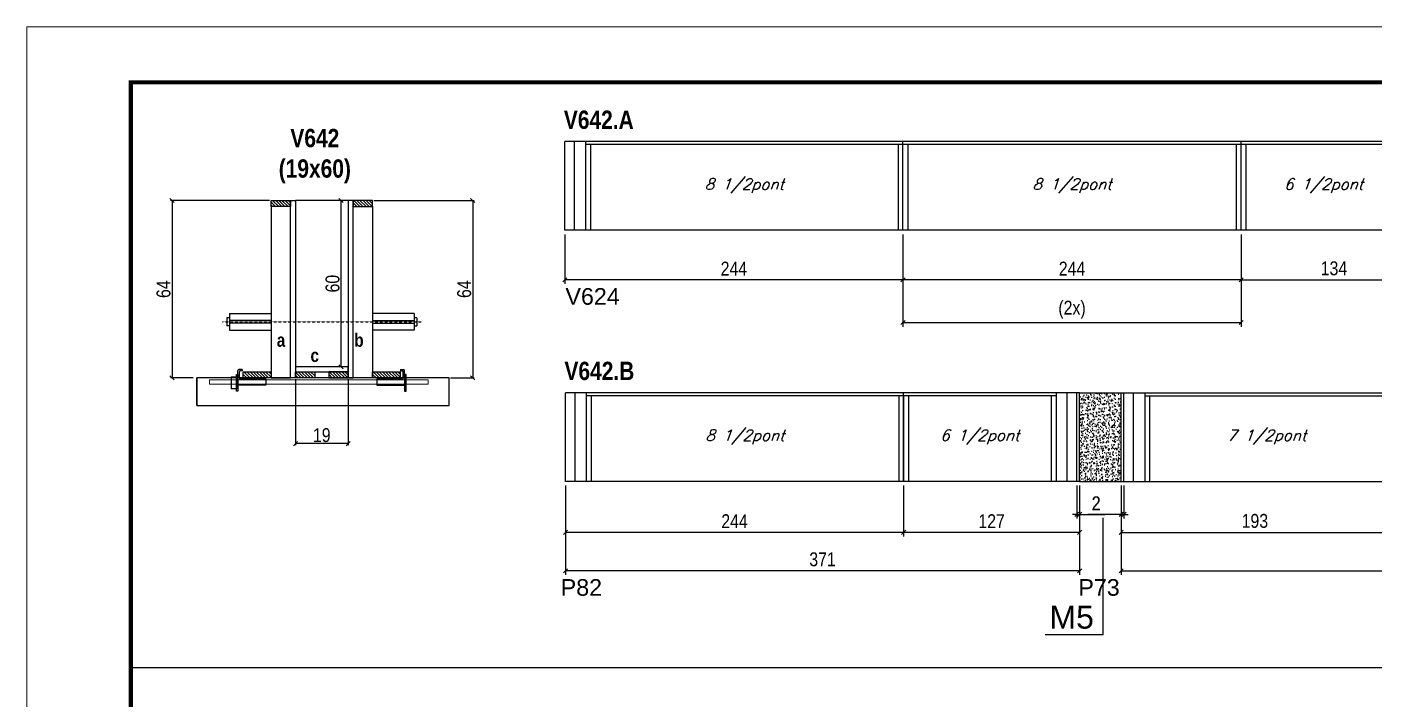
# Model space of a CAD drawing. Extents: x 3309 to 9590, y -2522 to 14608.
# Drawn here: x 3309 to 4281, y 7231 to 7716 of the extents above; entities that cross this region are included whole.
import ezdxf

# ---------------------------------------------------------------- set-up
doc = ezdxf.new("R2010")
doc.units = 0
doc.linetypes.add('DASHED', pattern=[0.75, 0.5, -0.25])
doc.linetypes.add('HIDDEN', pattern=[0.375, 0.25, -0.125])
for name, color, linetype in [('5', 5, 'Continuous'), ('barrote', 251, 'Continuous'), ('COTA', 241, 'Continuous'), ('detalhes', 4, 'Continuous'), ('NOMENCLATURA', 7, 'Continuous'), ('Painéis', 200, 'Continuous'), ('presilha', 1, 'Continuous'), ('SARR_2.2x10', 60, 'Continuous'), ('SARR_2.2x7', 40, 'Continuous'), ('SARR_3.5x7', 81, 'Continuous'), ('TENSOR', 3, 'Continuous'), ('texto', 7, 'Continuous')]:
    doc.layers.add(name, color=color, linetype=linetype)
for name, color, linetype, lineweight in [('CONCRETO', 251, 'Continuous', 25), ('Folhas', 255, 'Continuous', 9), ('SARRAFO DE PRESSAO', 251, 'DASHED', 9), ('SCO-___-LAJ', 2, 'Continuous', 0)]:
    doc.layers.add(name, color=color, linetype=linetype, lineweight=lineweight)
doc.styles.add('COTA TECNICA', font='techl___.ttf', dxfattribs={"height": 10})
doc.styles.add('COTA TECNICA 2X', font='techl___.ttf', dxfattribs={"height": 10})
doc.styles.add('Romans', font='romans.shx')
doc.styles.get("Standard").update_dxf_attribs({"font": 'arial.ttf'})
doc.styles.add('TECNICA', font='techb___.ttf', dxfattribs={"height": 10})
doc.dimstyles.new('PAINEL', dxfattribs={"dimtxt": 10, "dimasz": 3, "dimexe": 3, "dimexo": 3, "dimgap": 3, "dimtad": 1, "dimdec": 1, "dimzin": 12, "dimdsep": 46, "dimtxsty": 'COTA TECNICA', "dimblk1": 'OBLIQUE', "dimblk2": 'OBLIQUE', "dimsah": 1, "dimcen": 0.9, "dimclrd": 4, "dimclre": 4, "dimclrt": 240, "dimadec": 1, "dimazin": 3, "dimtfac": 1, "dimtdec": 1, "dimtmove": 0, "dimatfit": 3, "dimfxl": 1, "dimtolj": 1, "dimtzin": 12, "dimarcsym": 0})
doc.dimstyles.new('SECAO', dxfattribs={"dimscale": 0.333333, "dimtxt": 5, "dimasz": 9, "dimexe": 3, "dimexo": 3, "dimgap": 3, "dimtad": 1, "dimdec": 1, "dimlfac": 0.5, "dimzin": 12, "dimdsep": 46, "dimtxsty": 'COTA TECNICA 2X', "dimblk1": 'OBLIQUE', "dimblk2": 'OBLIQUE', "dimsah": 1, "dimcen": 0.9, "dimclrd": 4, "dimclre": 4, "dimclrt": 240, "dimadec": 1, "dimazin": 3, "dimtfac": 1, "dimtdec": 1, "dimtmove": 0, "dimatfit": 3, "dimfxl": 1, "dimtolj": 1, "dimtzin": 12, "dimarcsym": 0})
pattern_1 = [(135, (36738.6493, -116049.0389), (-1.122532015, -1.122532015), [])]

# ---------------------------------------------------------------- blocks, each defined once
blk = doc.blocks.new('9999999999')
at = {"layer": 'Folhas'}
blk.add_lwpolyline([(98138.98, 34190.21), (99623.98, 34190.21), (99623.98, 35240.21), (98138.98, 35240.21)], close=True, dxfattribs=at)
at = {"layer": 'Folhas', "color": 30, "const_width": 3}
blk.add_lwpolyline([(98213.98, 34230.21), (99583.98, 34230.21), (99583.98, 35200.21), (98213.98, 35200.21)], close=True, dxfattribs=at)
blk = doc.blocks.new('_Oblique')
at = {"color": 0, "linetype": 'ByBlock', "lineweight": -2}
blk.add_line((-0.5, -0.5), (0.5, 0.5), dxfattribs=at)
blk = doc.blocks.new('*D734')
at = {"layer": 'COTA', "color": 4, "lineweight": -2, "transparency": 16777216}
for p, q in [((3503.11, 7462.13), (3503.11, 7414.66)), ((3541.11, 7462.13), (3541.11, 7414.66)), ((3541.11, 7415.66), (3503.11, 7415.66))]:
    blk.add_line(p, q, dxfattribs=at)
at = {"layer": 'Defpoints', "color": 0, "transparency": 16777216}
for p in [(3503.11, 7463.13), (3541.11, 7463.13), (3503.11, 7415.66)]:
    blk.add_point(p, dxfattribs=at)
at = {"layer": 'COTA', "color": 4, "lineweight": -2, "transparency": 16777216, "xscale": 3, "yscale": 3, "zscale": 3, "rotation": 180}
blk.add_blockref('_Oblique', (3503.11, 7415.66), dxfattribs=at)
at = {"layer": 'COTA', "color": 4, "lineweight": -2, "transparency": 16777216, "xscale": 3, "yscale": 3, "zscale": 3}
blk.add_blockref('_Oblique', (3541.11, 7415.66), dxfattribs=at)
at = {"layer": 'COTA', "color": 240, "transparency": 16777216, "insert": (3522.11, 7421.75), "char_height": 10, "attachment_point": 5, "style": 'COTA TECNICA 2X'}
blk.add_mtext('\\A1;19', dxfattribs=at)
blk = doc.blocks.new('PRESILHA METÁLICA 1')
at = {"layer": 'presilha'}
for p, q in [((6, 15.5), (7.5, 15.5)), ((6, -2.5), (6, 15.5)), ((7.5, 10.6), (7.5, 19.9)), ((7.5, 15.5), (7.5, -2.5)), ((12, 21), (8.6, 21)), ((9, 11.6), (9, 18.9)), ((12, 19.5), (9.6, 19.5)), ((12, 21), (12, 19.5)), ((0, 13), (6, 13)), ((0, 13), (0, 0)), ((6, 0), (0, 0)), ((6, 13), (6, 0)), ((37.5, 4.1), (7.5, 4.1)), ((37.5, 11), (9.6, 11)), ((37.5, 11), (37.5, 4.1)), ((7.5, -2.5), (6, -2.5))]:
    blk.add_line(p, q, dxfattribs=at)
for centre, radius, start, end in [((8.6, 19.9), 1.14, 90, 180), ((9.6, 18.9), 0.57, 90, 180), ((9.6, 11.6), 0.57, 180, 270)]:
    blk.add_arc(centre, radius, start, end, dxfattribs=at)
blk = doc.blocks.new('PRESILHA METÁLICA 2')
at = {"layer": 'presilha'}
for p, q in [((-5.2, 23.5), (-5.2, 22)), ((-5.2, 23.5), (-1.9, 23.5)), ((-5.2, 22), (-2.8, 22)), ((-2.2, 14.1), (-2.2, 21.4)), ((0.8, 18), (-0.8, 18)), ((-0.8, 18), (-0.8, 0)), ((-0.8, 14.6), (-0.8, 22.4)), ((0.8, 0), (0.8, 18)), ((-30.8, 13.5), (-30.8, 6.6)), ((-30.8, 13.5), (-2.8, 13.5)), ((-30.8, 6.6), (-0.8, 6.6)), ((-0.8, 0), (0.8, 0))]:
    blk.add_line(p, q, dxfattribs=at)
for centre, radius, start, end in [((-2.8, 21.4), 0.57, 0, 90), ((-1.9, 22.4), 1.14, 0, 90), ((-2.8, 14.1), 0.57, 270, 0)]:
    blk.add_arc(centre, radius, start, end, dxfattribs=at)
blk = doc.blocks.new('*D735')
at = {"layer": 'COTA', "color": 4, "lineweight": -2, "transparency": 16777216}
for p, q in [((3484.51, 7591.13), (3413.06, 7591.13)), ((3414.06, 7591.13), (3414.06, 7463.13)), ((3429.3, 7463.13), (3413.06, 7463.13))]:
    blk.add_line(p, q, dxfattribs=at)
at = {"layer": 'Defpoints', "color": 0, "transparency": 16777216}
for p in [(3485.51, 7591.13), (3414.06, 7463.13), (3430.3, 7463.13)]:
    blk.add_point(p, dxfattribs=at)
at = {"layer": 'COTA', "color": 4, "lineweight": -2, "transparency": 16777216, "xscale": 3, "yscale": 3, "zscale": 3}
for p, rotation in [((3414.06, 7591.13), 90), ((3414.06, 7463.13), 270)]:
    blk.add_blockref('_Oblique', p, dxfattribs=dict(at, rotation=rotation))
at = {"layer": 'COTA', "color": 240, "transparency": 16777216, "insert": (3407.96, 7527.13), "char_height": 10, "attachment_point": 5, "rotation": 90, "style": 'COTA TECNICA 2X'}
blk.add_mtext('\\A1;64', dxfattribs=at)
blk = doc.blocks.new('*D736')
at = {"layer": 'COTA', "color": 4, "lineweight": -2, "transparency": 16777216}
for p, q in [((3559.71, 7591.13), (3632.03, 7591.13)), ((3631.03, 7591.13), (3631.03, 7463.13)), ((3614.92, 7463.13), (3632.03, 7463.13))]:
    blk.add_line(p, q, dxfattribs=at)
at = {"layer": 'Defpoints', "color": 0, "transparency": 16777216}
for p in [(3558.71, 7591.13), (3613.92, 7463.13), (3631.03, 7463.13)]:
    blk.add_point(p, dxfattribs=at)
at = {"layer": 'COTA', "color": 4, "lineweight": -2, "transparency": 16777216, "xscale": 3, "yscale": 3, "zscale": 3}
for p, rotation in [((3631.03, 7591.13), 90), ((3631.03, 7463.13), 270)]:
    blk.add_blockref('_Oblique', p, dxfattribs=dict(at, rotation=rotation))
at = {"layer": 'COTA', "color": 240, "transparency": 16777216, "insert": (3624.93, 7527.13), "char_height": 10, "attachment_point": 5, "rotation": 90, "style": 'COTA TECNICA 2X'}
blk.add_mtext('\\A1;64', dxfattribs=at)
blk = doc.blocks.new('*D737')
at = {"layer": 'COTA', "color": 4, "lineweight": -2, "transparency": 16777216}
for p, q in [((3540.11, 7591.13), (3535.04, 7591.13)), ((3536.04, 7471.13), (3536.04, 7591.13)), ((3540.11, 7471.13), (3535.04, 7471.13))]:
    blk.add_line(p, q, dxfattribs=at)
at = {"layer": 'Defpoints', "color": 0, "transparency": 16777216}
for p in [(3536.04, 7591.13), (3541.11, 7591.13), (3541.11, 7471.13)]:
    blk.add_point(p, dxfattribs=at)
at = {"layer": 'COTA', "color": 4, "lineweight": -2, "transparency": 16777216, "xscale": 3, "yscale": 3, "zscale": 3}
for p, rotation in [((3536.04, 7591.13), 90), ((3536.04, 7471.13), 270)]:
    blk.add_blockref('_Oblique', p, dxfattribs=dict(at, rotation=rotation))
at = {"layer": 'COTA', "color": 240, "transparency": 16777216, "insert": (3529.93, 7531.13), "char_height": 10, "attachment_point": 5, "rotation": 90, "style": 'COTA TECNICA 2X'}
blk.add_mtext('\\A1;60', dxfattribs=at)
blk = doc.blocks.new('*D738')
at = {"layer": 'COTA', "color": 4, "linetype": 'ByBlock', "lineweight": -2, "transparency": 16777216}
for p, q in [((3941.52, 7566.65), (3941.52, 7530.92)), ((4185.52, 7566.65), (4185.52, 7530.92)), ((4185.52, 7533.92), (3941.52, 7533.92))]:
    blk.add_line(p, q, dxfattribs=at)
at = {"layer": 'Defpoints', "color": 0, "linetype": 'ByBlock', "transparency": 16777216}
for p in [(3941.52, 7569.65), (4185.52, 7569.65), (3941.52, 7533.92)]:
    blk.add_point(p, dxfattribs=at)
at = {"layer": 'COTA', "color": 4, "linetype": 'ByBlock', "lineweight": -2, "transparency": 16777216, "xscale": 3, "yscale": 3, "zscale": 3, "rotation": 180}
blk.add_blockref('_Oblique', (3941.52, 7533.92), dxfattribs=at)
at = {"layer": 'COTA', "color": 4, "linetype": 'ByBlock', "lineweight": -2, "transparency": 16777216, "xscale": 3, "yscale": 3, "zscale": 3}
blk.add_blockref('_Oblique', (4185.52, 7533.92), dxfattribs=at)
at = {"layer": 'COTA', "color": 240, "linetype": 'ByBlock', "transparency": 16777216, "insert": (4063.52, 7541.99), "char_height": 10, "attachment_point": 5, "style": 'COTA TECNICA'}
blk.add_mtext('\\A1;244', dxfattribs=at)
blk = doc.blocks.new('*D739')
at = {"layer": 'COTA', "color": 4, "linetype": 'ByBlock', "lineweight": -2, "transparency": 16777216}
for p, q in [((3697.52, 7566.65), (3697.52, 7530.92)), ((3941.52, 7566.65), (3941.52, 7530.92)), ((3941.52, 7533.92), (3697.52, 7533.92))]:
    blk.add_line(p, q, dxfattribs=at)
at = {"layer": 'Defpoints', "color": 0, "linetype": 'ByBlock', "transparency": 16777216}
for p in [(3697.52, 7569.65), (3941.52, 7569.65), (3697.52, 7533.92)]:
    blk.add_point(p, dxfattribs=at)
at = {"layer": 'COTA', "color": 4, "linetype": 'ByBlock', "lineweight": -2, "transparency": 16777216, "xscale": 3, "yscale": 3, "zscale": 3, "rotation": 180}
blk.add_blockref('_Oblique', (3697.52, 7533.92), dxfattribs=at)
at = {"layer": 'COTA', "color": 4, "linetype": 'ByBlock', "lineweight": -2, "transparency": 16777216, "xscale": 3, "yscale": 3, "zscale": 3}
blk.add_blockref('_Oblique', (3941.52, 7533.92), dxfattribs=at)
at = {"layer": 'COTA', "color": 240, "linetype": 'ByBlock', "transparency": 16777216, "insert": (3819.52, 7541.99), "char_height": 10, "attachment_point": 5, "style": 'COTA TECNICA'}
blk.add_mtext('\\A1;244', dxfattribs=at)
blk = doc.blocks.new('*D740')
at = {"layer": 'COTA', "color": 4, "lineweight": -2, "transparency": 16777216}
for p, q in [((4185.52, 7566.65), (4185.52, 7530.92)), ((4319.52, 7566.65), (4319.52, 7530.92)), ((4185.52, 7533.92), (4319.52, 7533.92))]:
    blk.add_line(p, q, dxfattribs=at)
at = {"layer": 'Defpoints', "color": 0, "transparency": 16777216}
for p in [(4185.52, 7569.65), (4319.52, 7569.65), (4319.52, 7533.92)]:
    blk.add_point(p, dxfattribs=at)
at = {"layer": 'COTA', "color": 4, "lineweight": -2, "transparency": 16777216, "xscale": 3, "yscale": 3, "zscale": 3, "rotation": 180}
blk.add_blockref('_Oblique', (4185.52, 7533.92), dxfattribs=at)
at = {"layer": 'COTA', "color": 4, "lineweight": -2, "transparency": 16777216, "xscale": 3, "yscale": 3, "zscale": 3}
blk.add_blockref('_Oblique', (4319.52, 7533.92), dxfattribs=at)
at = {"layer": 'COTA', "color": 240, "transparency": 16777216, "insert": (4252.52, 7542.14), "char_height": 10, "attachment_point": 5, "style": 'COTA TECNICA'}
blk.add_mtext('\\A1;134', dxfattribs=at)
blk = doc.blocks.new('*D742')
at = {"layer": 'COTA', "color": 4, "lineweight": -2, "transparency": 16777216}
for p, q in [((3941.52, 7566.65), (3941.52, 7500.06)), ((4185.52, 7566.65), (4185.52, 7500.06)), ((3941.52, 7503.06), (4185.52, 7503.06))]:
    blk.add_line(p, q, dxfattribs=at)
at = {"layer": 'Defpoints', "color": 0, "transparency": 16777216}
for p in [(3941.52, 7569.65), (4185.52, 7569.65), (4185.52, 7503.06)]:
    blk.add_point(p, dxfattribs=at)
at = {"layer": 'COTA', "color": 4, "lineweight": -2, "transparency": 16777216, "xscale": 3, "yscale": 3, "zscale": 3, "rotation": 180}
blk.add_blockref('_Oblique', (3941.52, 7503.06), dxfattribs=at)
at = {"layer": 'COTA', "color": 4, "lineweight": -2, "transparency": 16777216, "xscale": 3, "yscale": 3, "zscale": 3}
blk.add_blockref('_Oblique', (4185.52, 7503.06), dxfattribs=at)
at = {"layer": 'COTA', "color": 240, "transparency": 16777216, "insert": (4063.52, 7512.28), "char_height": 10, "attachment_point": 5, "style": 'COTA TECNICA'}
blk.add_mtext('\\A1;(2x)', dxfattribs=at)
blk = doc.blocks.new('*D743')
at = {"layer": 'COTA', "color": 4, "linetype": 'ByBlock', "lineweight": -2, "transparency": 16777216}
for p, q in [((3941.97, 7385.39), (3941.97, 7348.6)), ((4068.97, 7385.39), (4068.97, 7348.6)), ((4068.97, 7351.6), (3941.97, 7351.6))]:
    blk.add_line(p, q, dxfattribs=at)
at = {"layer": 'Defpoints', "color": 0, "linetype": 'ByBlock', "transparency": 16777216}
for p in [(3941.97, 7388.39), (4068.97, 7388.39), (3941.97, 7351.6)]:
    blk.add_point(p, dxfattribs=at)
at = {"layer": 'COTA', "color": 4, "linetype": 'ByBlock', "lineweight": -2, "transparency": 16777216, "xscale": 3, "yscale": 3, "zscale": 3, "rotation": 180}
blk.add_blockref('_Oblique', (3941.97, 7351.6), dxfattribs=at)
at = {"layer": 'COTA', "color": 4, "linetype": 'ByBlock', "lineweight": -2, "transparency": 16777216, "xscale": 3, "yscale": 3, "zscale": 3}
blk.add_blockref('_Oblique', (4068.97, 7351.6), dxfattribs=at)
at = {"layer": 'COTA', "color": 240, "linetype": 'ByBlock', "transparency": 16777216, "insert": (4005.47, 7359.68), "char_height": 10, "attachment_point": 5, "style": 'COTA TECNICA'}
blk.add_mtext('\\A1;127', dxfattribs=at)
blk = doc.blocks.new('*D744')
at = {"layer": 'COTA', "color": 4, "linetype": 'ByBlock', "lineweight": -2, "transparency": 16777216}
for p, q in [((3697.97, 7385.39), (3697.97, 7348.6)), ((3941.97, 7385.39), (3941.97, 7348.6)), ((3941.97, 7351.6), (3697.97, 7351.6))]:
    blk.add_line(p, q, dxfattribs=at)
at = {"layer": 'Defpoints', "color": 0, "linetype": 'ByBlock', "transparency": 16777216}
for p in [(3697.97, 7388.39), (3941.97, 7388.39), (3697.97, 7351.6)]:
    blk.add_point(p, dxfattribs=at)
at = {"layer": 'COTA', "color": 4, "linetype": 'ByBlock', "lineweight": -2, "transparency": 16777216, "xscale": 3, "yscale": 3, "zscale": 3, "rotation": 180}
blk.add_blockref('_Oblique', (3697.97, 7351.6), dxfattribs=at)
at = {"layer": 'COTA', "color": 4, "linetype": 'ByBlock', "lineweight": -2, "transparency": 16777216, "xscale": 3, "yscale": 3, "zscale": 3}
blk.add_blockref('_Oblique', (3941.97, 7351.6), dxfattribs=at)
at = {"layer": 'COTA', "color": 240, "linetype": 'ByBlock', "transparency": 16777216, "insert": (3819.97, 7359.68), "char_height": 10, "attachment_point": 5, "style": 'COTA TECNICA'}
blk.add_mtext('\\A1;244', dxfattribs=at)
blk = doc.blocks.new('*D745')
at = {"layer": 'COTA', "color": 4, "linetype": 'ByBlock', "lineweight": -2, "transparency": 16777216}
for p, q in [((3697.97, 7385.39), (3697.97, 7320.89)), ((4068.97, 7385.39), (4068.97, 7320.89)), ((4068.97, 7323.89), (3697.97, 7323.89))]:
    blk.add_line(p, q, dxfattribs=at)
at = {"layer": 'Defpoints', "color": 0, "linetype": 'ByBlock', "transparency": 16777216}
for p in [(3697.97, 7388.39), (4068.97, 7388.39), (3697.97, 7323.89)]:
    blk.add_point(p, dxfattribs=at)
at = {"layer": 'COTA', "color": 4, "linetype": 'ByBlock', "lineweight": -2, "transparency": 16777216, "xscale": 3, "yscale": 3, "zscale": 3, "rotation": 180}
blk.add_blockref('_Oblique', (3697.97, 7323.89), dxfattribs=at)
at = {"layer": 'COTA', "color": 4, "linetype": 'ByBlock', "lineweight": -2, "transparency": 16777216, "xscale": 3, "yscale": 3, "zscale": 3}
blk.add_blockref('_Oblique', (4068.97, 7323.89), dxfattribs=at)
at = {"layer": 'COTA', "color": 240, "linetype": 'ByBlock', "transparency": 16777216, "insert": (3883.47, 7332.11), "char_height": 10, "attachment_point": 5, "style": 'COTA TECNICA'}
blk.add_mtext('\\A1;371', dxfattribs=at)
blk = doc.blocks.new('*D746')
at = {"layer": 'COTA', "color": 4, "linetype": 'ByBlock', "lineweight": -2, "transparency": 16777216}
for p, q in [((4098.97, 7385.39), (4098.97, 7348.6)), ((4291.97, 7385.39), (4291.97, 7348.6)), ((4098.97, 7351.6), (4291.97, 7351.6))]:
    blk.add_line(p, q, dxfattribs=at)
at = {"layer": 'Defpoints', "color": 0, "linetype": 'ByBlock', "transparency": 16777216}
for p in [(4098.97, 7388.39), (4291.97, 7388.39), (4291.97, 7351.6)]:
    blk.add_point(p, dxfattribs=at)
at = {"layer": 'COTA', "color": 4, "linetype": 'ByBlock', "lineweight": -2, "transparency": 16777216, "xscale": 3, "yscale": 3, "zscale": 3, "rotation": 180}
blk.add_blockref('_Oblique', (4098.97, 7351.6), dxfattribs=at)
at = {"layer": 'COTA', "color": 4, "linetype": 'ByBlock', "lineweight": -2, "transparency": 16777216, "xscale": 3, "yscale": 3, "zscale": 3}
blk.add_blockref('_Oblique', (4291.97, 7351.6), dxfattribs=at)
at = {"layer": 'COTA', "color": 240, "linetype": 'ByBlock', "transparency": 16777216, "insert": (4195.47, 7359.85), "char_height": 10, "attachment_point": 5, "style": 'COTA TECNICA'}
blk.add_mtext('\\A1;193', dxfattribs=at)
blk = doc.blocks.new('*D748')
at = {"layer": 'COTA', "color": 4, "linetype": 'ByBlock', "lineweight": -2, "transparency": 16777216}
for p, q in [((4098.97, 7385.39), (4098.97, 7320.89)), ((4535.97, 7385.39), (4535.97, 7320.89)), ((4098.97, 7323.89), (4535.97, 7323.89))]:
    blk.add_line(p, q, dxfattribs=at)
at = {"layer": 'Defpoints', "color": 0, "linetype": 'ByBlock', "transparency": 16777216}
for p in [(4098.97, 7388.39), (4535.97, 7388.39), (4535.97, 7323.89)]:
    blk.add_point(p, dxfattribs=at)
at = {"layer": 'COTA', "color": 4, "linetype": 'ByBlock', "lineweight": -2, "transparency": 16777216, "xscale": 3, "yscale": 3, "zscale": 3, "rotation": 180}
blk.add_blockref('_Oblique', (4098.97, 7323.89), dxfattribs=at)
at = {"layer": 'COTA', "color": 4, "linetype": 'ByBlock', "lineweight": -2, "transparency": 16777216, "xscale": 3, "yscale": 3, "zscale": 3}
blk.add_blockref('_Oblique', (4535.97, 7323.89), dxfattribs=at)
at = {"layer": 'COTA', "color": 240, "linetype": 'ByBlock', "transparency": 16777216, "insert": (4317.47, 7332.11), "char_height": 10, "attachment_point": 5, "style": 'COTA TECNICA'}
blk.add_mtext('\\A1;437', dxfattribs=at)
blk = doc.blocks.new('*D750')
at = {"layer": 'COTA', "color": 4, "lineweight": -2, "transparency": 16777216}
for p, q in [((4066.97, 7385.39), (4066.97, 7361.6)), ((4068.97, 7385.39), (4068.97, 7361.6)), ((4066.97, 7364.6), (4063.97, 7364.6)), ((4066.97, 7364.6), (4068.97, 7364.6)), ((4068.97, 7364.6), (4087.08, 7364.6))]:
    blk.add_line(p, q, dxfattribs=at)
at = {"layer": 'Defpoints', "color": 0, "transparency": 16777216}
for p in [(4066.97, 7388.39), (4068.97, 7388.39), (4068.97, 7364.6)]:
    blk.add_point(p, dxfattribs=at)
at = {"layer": 'COTA', "color": 4, "lineweight": -2, "transparency": 16777216, "xscale": 3, "yscale": 3, "zscale": 3}
blk.add_blockref('_Oblique', (4066.97, 7364.6), dxfattribs=at)
at = {"layer": 'COTA', "color": 4, "lineweight": -2, "transparency": 16777216, "xscale": 3, "yscale": 3, "zscale": 3, "rotation": 180}
blk.add_blockref('_Oblique', (4068.97, 7364.6), dxfattribs=at)
at = {"layer": 'COTA', "color": 240, "transparency": 16777216, "insert": (4081.02, 7372.6), "char_height": 10, "attachment_point": 5, "style": 'COTA TECNICA'}
blk.add_mtext('\\A1;2', dxfattribs=at)
blk = doc.blocks.new('*D751')
at = {"layer": 'COTA', "color": 4, "lineweight": -2, "transparency": 16777216}
for p, q in [((4098.97, 7385.39), (4098.97, 7361.6)), ((4100.97, 7385.39), (4100.97, 7361.6)), ((4098.97, 7364.6), (4074.8, 7364.6)), ((4100.97, 7364.6), (4098.97, 7364.6)), ((4100.97, 7364.6), (4103.97, 7364.6))]:
    blk.add_line(p, q, dxfattribs=at)
at = {"layer": 'Defpoints', "color": 0, "transparency": 16777216}
for p in [(4098.97, 7388.39), (4100.97, 7388.39), (4098.97, 7364.6)]:
    blk.add_point(p, dxfattribs=at)
at = {"layer": 'COTA', "color": 4, "lineweight": -2, "transparency": 16777216, "xscale": 3, "yscale": 3, "zscale": 3}
blk.add_blockref('_Oblique', (4098.97, 7364.6), dxfattribs=at)
at = {"layer": 'COTA', "color": 4, "lineweight": -2, "transparency": 16777216, "xscale": 3, "yscale": 3, "zscale": 3, "rotation": 180}
blk.add_blockref('_Oblique', (4100.97, 7364.6), dxfattribs=at)
at = {"layer": 'COTA', "color": 240, "transparency": 16777216, "insert": (4080.86, 7372.6), "char_height": 10, "attachment_point": 5, "style": 'COTA TECNICA'}
blk.add_mtext('\\A1;2', dxfattribs=at)

msp = doc.modelspace()

# ---------------------------------------------------------------- hatches: boundary and pattern name
at = {"layer": 'COTA'}
h = msp.add_hatch(dxfattribs=at)
h.set_pattern_fill('AR-CONC', color=256, scale=0.03)
h.set_pattern_definition([(50, (0, 55.202), (5.46554, -0.4781726), [0.5715, -6.2865]), (355, (0, 55.202), (-1.0573026, 5.7317054), [0.4572, -5.0292175]), (100.451445, (0.4555, 55.162), (4.4082374, 5.2535326), [0.4857003, -5.3427073]), (46.1842, (0, 56.726), (8.132371, -1.26127), [0.85725, -9.42975]), (96.63556, (0.678, 56.621), (7.122124, 7.422784), [0.728551, -8.014068]), (351.18415, (0, 56.726), (7.122124, 7.422784), [0.685799, -7.543792]), (21, (0.762, 56.345), (4.5484317, -3.067956), [0.5715, -6.2865]), (326, (0.762, 56.345), (1.854061, 5.525639), [0.4572, -5.0292]), (71.451445, (1.141, 56.089), (6.4024926, 2.457683), [0.4857003, -5.342698]), (37.5, (0, 55.2018), (0.0926581, 2.53665117), [0, -4.96824, 0, -5.1054, 0, -5.04825]), (7.5, (0, 55.2018), (2.0045899, 3.00541724), [0, -2.91084, 0, -4.85394, 0, -1.92405]), (327.5, (-1.6993, 55.2018), (4.06771786, -0.1718623), [0, -1.905, 0, -5.9436, 0, -7.8867]), (317.5, (-2.4613, 55.202), (4.4438754, 0.7627947), [0, -2.4765, 0, -3.94716, 0, -5.6007])])
h.paths.add_polyline_path([(4098.97, 7452.39), (4068.97, 7452.39), (4068.97, 7388.39), (4098.97, 7388.39)])
at = {"layer": 'SARR_2.2x10'}
h = msp.add_hatch(dxfattribs=at)
h.set_pattern_fill('ANSI31', color=256, scale=0.5, angle=90)
h.set_pattern_definition([(135, (36659.0493, -116049.0389), (-1.122532015, -1.122532015), [])])
h.paths.add_polyline_path([(3465.51, 7467.53), (3465.51, 7463.13), (3485.51, 7463.13), (3485.51, 7467.53)])
h = msp.add_hatch(dxfattribs=at)
h.set_pattern_fill('ANSI31', color=256, scale=0.5, angle=90)
h.set_pattern_definition([(135, (36752.2493, -116049.0389), (-1.122532015, -1.122532015), [])])
h.paths.add_polyline_path([(3558.71, 7467.53), (3558.71, 7463.13), (3578.71, 7463.13), (3578.71, 7467.53)])
at = {"layer": 'SARR_2.2x7'}
h = msp.add_hatch(dxfattribs=at)
h.set_pattern_fill('ANSI31', color=256, scale=0.5, angle=90)
h.set_pattern_definition([(135, (36673.0493, -115925.4389), (-1.122532015, -1.122532015), [])])
h.paths.add_polyline_path([(3499.51, 7591.13), (3499.51, 7586.73), (3485.51, 7586.73), (3485.51, 7591.13)])
h = msp.add_hatch(dxfattribs=at)
h.set_pattern_fill('ANSI31', color=256, scale=0.5, angle=90)
h.set_pattern_definition([(135, (36653.0493, -115925.4389), (-1.122532015, -1.122532015), [])])
h.paths.add_polyline_path([(3544.71, 7591.13), (3544.71, 7586.73), (3558.71, 7586.73), (3558.71, 7591.13)])
h = msp.add_hatch(dxfattribs=at)
h.set_pattern_fill('ANSI31', color=256, scale=0.5, angle=90)
h.set_pattern_definition(pattern_1)
h.paths.add_polyline_path([(3517.11, 7463.13), (3517.11, 7467.53), (3503.11, 7467.53), (3503.11, 7463.13)])
h = msp.add_hatch(dxfattribs=at)
h.set_pattern_fill('ANSI31', color=256, scale=0.5, angle=90)
h.set_pattern_definition(pattern_1)
h.paths.add_polyline_path([(3527.11, 7467.53), (3527.11, 7463.13), (3541.11, 7463.13), (3541.11, 7467.53)])

# ---------------------------------------------------------------- linework, layer by layer
at = {"ltscale": 3}
for p, q in [((3453.51, 7506.58), (3453.51, 7500.58)), ((3455.51, 7506.58), (3453.51, 7506.58)), ((3455.51, 7509.58), (3455.51, 7497.58)), ((3455.51, 7509.58), (3485.51, 7509.58)), ((3485.51, 7504.58), (3455.51, 7504.58)), ((3588.71, 7509.58), (3558.71, 7509.58)), ((3558.71, 7504.58), (3588.71, 7504.58)), ((3588.71, 7509.58), (3588.71, 7497.58)), ((3590.71, 7506.58), (3588.71, 7506.58)), ((3590.71, 7506.58), (3590.71, 7500.58)), ((3455.51, 7500.58), (3453.51, 7500.58)), ((3485.51, 7502.58), (3455.51, 7502.58)), ((3455.51, 7497.58), (3485.51, 7497.58)), ((3558.71, 7502.58), (3588.71, 7502.58)), ((3588.71, 7497.58), (3558.71, 7497.58)), ((3588.71, 7500.58), (3590.71, 7500.58))]:
    msp.add_line(p, q, dxfattribs=at)
at = {"layer": 'barrote'}
msp.add_lwpolyline([(3432.06, 7443.13), (3613.97, 7443.13), (3613.97, 7463.13), (3432.06, 7463.13)], close=True, dxfattribs=at)
at = {"layer": 'CONCRETO', "linetype": 'Continuous'}
msp.add_line((3541.11, 7591.13), (3503.11, 7591.13), dxfattribs=at)
at = {"layer": 'COTA'}
for p, q in [((4068.97, 7452.39), (4098.97, 7452.39)), ((4068.97, 7388.39), (4098.97, 7388.39)), ((3384.37, 7254.2), (4754.37, 7254.2))]:
    msp.add_line(p, q, dxfattribs=at)
at = {"layer": 'detalhes', "color": 250}
msp.add_line((3432.06, 7443.13), (3432.06, 7463.13), dxfattribs=at)
at = {"layer": 'NOMENCLATURA', "linetype": 'Continuous'}
for p, q in [((4085.99, 7277.95), (4085.99, 7362.09)), ((4044.19, 7277.95), (4085.99, 7277.95))]:
    msp.add_line(p, q, dxfattribs=at)
at = {"layer": 'Painéis', "linetype": 'ByBlock'}
for p, q in [((4319.52, 7633.65), (3697.52, 7633.65)), ((3697.52, 7569.65), (3697.52, 7633.65)), ((3941.52, 7569.65), (3941.52, 7633.65)), ((4185.52, 7569.65), (4185.52, 7633.65)), ((4319.52, 7569.65), (3697.52, 7569.65)), ((4068.97, 7452.39), (3697.97, 7452.39)), ((3697.97, 7388.39), (3697.97, 7452.39)), ((3941.97, 7388.39), (3941.97, 7452.39)), ((4066.97, 7388.39), (4066.97, 7452.39)), ((4068.97, 7388.39), (4068.97, 7452.39)), ((4098.97, 7452.39), (4535.97, 7452.39)), ((4098.97, 7388.39), (4098.97, 7452.39)), ((4100.97, 7388.39), (4100.97, 7452.39)), ((4068.97, 7388.39), (3697.97, 7388.39)), ((4098.97, 7388.39), (4535.97, 7388.39))]:
    msp.add_line(p, q, dxfattribs=at)
at = {"layer": 'Painéis', "linetype": 'Continuous'}
for points in [[(3499.51, 7463.13), (3499.51, 7591.13), (3503.11, 7591.13), (3503.11, 7463.13)], [(3544.71, 7463.13), (3544.71, 7591.13), (3541.11, 7591.13), (3541.11, 7463.13)], [(3541.11, 7471.13), (3503.11, 7471.13), (3503.11, 7467.53), (3541.11, 7467.53)]]:
    msp.add_lwpolyline(points, close=True, dxfattribs=at)
at = {"layer": 'SARR_2.2x10'}
for points in [[(3465.51, 7467.53), (3485.51, 7467.53), (3485.51, 7463.13), (3465.51, 7463.13)], [(3558.71, 7467.53), (3578.71, 7467.53), (3578.71, 7463.13), (3558.71, 7463.13)]]:
    msp.add_lwpolyline(points, close=True, dxfattribs=at)
at = {"layer": 'SARR_2.2x7', "linetype": 'Continuous'}
for p, q in [((3704.52, 7569.65), (3704.52, 7633.65)), ((3941.52, 7631.45), (3712.52, 7631.45)), ((4185.52, 7631.45), (3941.52, 7631.45)), ((4304.52, 7631.45), (4185.52, 7631.45)), ((3704.97, 7388.39), (3704.97, 7452.39)), ((3941.97, 7450.19), (3712.97, 7450.19)), ((4051.97, 7450.19), (3941.97, 7450.19)), ((4059.97, 7388.39), (4059.97, 7452.39)), ((4107.97, 7388.39), (4107.97, 7452.39)), ((4115.97, 7450.19), (4291.97, 7450.19))]:
    msp.add_line(p, q, dxfattribs=at)
at = {"layer": 'SARR_2.2x7', "elevation": 0}
for points in [[(3485.51, 7591.13), (3499.51, 7591.13), (3499.51, 7586.73), (3485.51, 7586.73)], [(3558.71, 7591.13), (3544.71, 7591.13), (3544.71, 7586.73), (3558.71, 7586.73)]]:
    msp.add_lwpolyline(points, close=True, dxfattribs=at)
at = {"layer": 'SARR_2.2x7'}
for points in [[(3503.11, 7467.53), (3517.11, 7467.53), (3517.11, 7463.13), (3503.11, 7463.13)], [(3541.11, 7467.53), (3527.11, 7467.53), (3527.11, 7463.13), (3541.11, 7463.13)]]:
    msp.add_lwpolyline(points, close=True, dxfattribs=at)
at = {"layer": 'SARR_3.5x7'}
for p, q in [((3712.52, 7633.65), (3712.52, 7569.65)), ((3716.02, 7631.45), (3716.02, 7569.65)), ((3938.02, 7631.45), (3938.02, 7569.65)), ((3945.02, 7631.45), (3945.02, 7569.65)), ((4182.02, 7631.45), (4182.02, 7569.65)), ((4189.02, 7631.45), (4189.02, 7569.65)), ((3712.97, 7452.39), (3712.97, 7388.39)), ((3716.47, 7450.19), (3716.47, 7388.39)), ((3938.47, 7450.19), (3938.47, 7388.39)), ((3941.97, 7450.19), (3941.97, 7388.39)), ((3945.47, 7450.19), (3945.47, 7388.39)), ((4048.47, 7450.19), (4048.47, 7388.39)), ((4051.97, 7452.39), (4051.97, 7388.39)), ((4115.97, 7452.39), (4115.97, 7388.39)), ((4119.47, 7450.19), (4119.47, 7388.39))]:
    msp.add_line(p, q, dxfattribs=at)
for points in [[(3499.51, 7586.73), (3485.51, 7586.73), (3485.51, 7463.13), (3499.51, 7463.13)], [(3544.71, 7586.73), (3558.71, 7586.73), (3558.71, 7463.13), (3544.71, 7463.13)]]:
    msp.add_lwpolyline(points, close=True, dxfattribs=at)
at = {"layer": 'SCO-___-LAJ', "color": 1}
msp.add_lwpolyline([(3441.06, 7461.8), (3598.89, 7461.8), (3598.89, 7458.6), (3441.06, 7458.6)], close=True, dxfattribs=at)
at = {"layer": 'TENSOR', "linetype": 'HIDDEN', "ltscale": 0.5}
msp.add_line((3450.51, 7503.58), (3594.01, 7503.58), dxfattribs=at)

# ---------------------------------------------------------------- block references
at = {"layer": 'presilha', "xscale": 0.6666666666666666, "yscale": 0.6666666666666666, "zscale": 0.6666666666666666}
for name, p in [('PRESILHA METÁLICA 1', (3456.64, 7455.16)), ('PRESILHA METÁLICA 2', (3582.39, 7453.5))]:
    msp.add_blockref(name, p, dxfattribs=at)
at = {"layer": 'SARRAFO DE PRESSAO', "color": 6, "linetype": 'ByBlock'}
msp.add_blockref('9999999999', (-94829.61, -27523.8), dxfattribs=at)

# ---------------------------------------------------------------- texts
at = {"layer": '5', "linetype": 'Continuous'}
for s, rotation, p in [('V624', 0.00004, (3697.97, 7515.91)), ('P82', 359.99996, (3694.56, 7305.88)), ('P73', 0.00004, (4068.13, 7305.88))]:
    msp.add_text(s, height=12, rotation=rotation, dxfattribs=at).set_placement(p)
at = {"layer": 'detalhes', "style": 'TECNICA'}
for s, p in [('b', (3545.61, 7485.56)), ('a', (3489.64, 7485.57)), ('c', (3514, 7474.6))]:
    msp.add_text(s, height=9.6, dxfattribs=at).set_placement(p)
at = {"layer": 'NOMENCLATURA', "style": 'TECNICA'}
for s, p in [('V642.A', (3696.8, 7642.84)), ('V642.B', (3697.25, 7461.57))]:
    msp.add_text(s, height=13.2, dxfattribs=at).set_placement(p)
at = {"layer": 'NOMENCLATURA', "linetype": 'Continuous'}
msp.add_text('M5', height=16.5, dxfattribs=at).set_placement((4047.25, 7282.14))
at = {"layer": 'NOMENCLATURA', "insert": (3517.11, 7642.83), "char_height": 13.2, "attachment_point": 2, "style": 'TECNICA'}
msp.add_mtext_dynamic_manual_height_columns('V642\\P(19x60)', width=300.2766, gutter_width=1, heights=[0], dxfattribs=at)
at = {"layer": 'texto', "color": 2, "char_height": 8, "attachment_point": 5, "style": 'Romans'}
for s, insert in [('{\\Q19;\\C256;8 1/2pont}', (3827.02, 7601.65)), ('{\\Q19;\\C256;8 1/2pont}', (4063.52, 7601.65)), ('{\\Q19;\\C256;6 1/2pont}', (4245.02, 7601.65)), ('{\\Q19;\\C256;8 1/2pont}', (3827.47, 7420.39)), ('{\\Q19;\\C256;6 1/2pont}', (3996.97, 7420.39)), ('{\\Q19;\\C256;7 1/2pont}', (4203.97, 7420.39))]:
    msp.add_mtext(s, dxfattribs=dict(at, insert=insert))

# ---------------------------------------------------------------- dimensions: what is measured, and where the dimension line sits
at = {"layer": 'COTA'}
for base, p1, p2, picture, middle in [((3414.06, 7463.13, 0), (3485.51, 7591.13), (3430.3, 7463.13, 0), '*D735', (3407.96, 7527.13, 0)), ((3536.04, 7591.13), (3541.11, 7471.13), (3541.11, 7591.13), '*D737', (3529.93, 7531.13)), ((3631.03, 7463.13, 0), (3558.71, 7591.13), (3613.92, 7463.13, 0), '*D736', (3624.93, 7527.13, 0))]:
    dim = msp.add_linear_dim(base=base, p1=p1, p2=p2, angle=90, dimstyle='SECAO', dxfattribs=at)
    dim.commit()
    dim.dimension.update_dxf_attribs({"geometry": picture, "text_midpoint": middle})
at = {"layer": 'COTA', "linetype": 'ByBlock'}
for base, p1, p2, picture, middle in [((3697.52, 7533.92), (3941.52, 7569.65), (3697.52, 7569.65), '*D739', (3819.52, 7541.99)), ((3697.97, 7351.6), (3941.97, 7388.39), (3697.97, 7388.39), '*D744', (3819.97, 7359.68))]:
    dim = msp.add_linear_dim(base=base, p1=p1, p2=p2, angle=180, dimstyle='PAINEL', override={"dimtmove": 1}, dxfattribs=at)
    dim.commit()
    dim.dimension.update_dxf_attribs({"geometry": picture, "text_midpoint": middle})
for base, p1, p2, picture, middle in [((3941.52, 7533.92), (4185.52, 7569.65), (3941.52, 7569.65), '*D738', (4063.52, 7541.99)), ((3697.97, 7323.89), (4068.97, 7388.39), (3697.97, 7388.39), '*D745', (3883.47, 7332.11)), ((3941.97, 7351.6), (4068.97, 7388.39), (3941.97, 7388.39), '*D743', (4005.47, 7359.68))]:
    dim = msp.add_linear_dim(base=base, p1=p1, p2=p2, angle=180, dimstyle='PAINEL', dxfattribs=at)
    dim.commit()
    dim.dimension.update_dxf_attribs({"geometry": picture, "text_midpoint": middle})
at = {"layer": 'COTA'}
dim = msp.add_linear_dim(base=(4185.52, 7503.06), p1=(3941.52, 7569.65), p2=(4185.52, 7569.65), text='(2x)', dimstyle='PAINEL', dxfattribs=at)
dim.commit()
dim.dimension.update_dxf_attribs({"geometry": '*D742', "text_midpoint": (4063.52, 7512.28)})
for base, p1, p2, picture, middle in [((4319.52, 7533.92), (4185.52, 7569.65), (4319.52, 7569.65), '*D740', (4252.52, 7542.14)), ((4068.97, 7364.6), (4066.97, 7388.39), (4068.97, 7388.39), '*D750', (4081.02, 7372.6))]:
    dim = msp.add_linear_dim(base=base, p1=p1, p2=p2, dimstyle='PAINEL', dxfattribs=at)
    dim.commit()
    dim.dimension.update_dxf_attribs({"geometry": picture, "text_midpoint": middle})
dim = msp.add_linear_dim(base=(3503.11, 7415.66), p1=(3541.11, 7463.13), p2=(3503.11, 7463.13), angle=180, dimstyle='SECAO', dxfattribs=at)
dim.commit()
dim.dimension.update_dxf_attribs({"geometry": '*D734', "text_midpoint": (3522.11, 7415.66), "dimtype": 160})
dim = msp.add_linear_dim(base=(4098.97, 7364.6), p1=(4100.97, 7388.39), p2=(4098.97, 7388.39), dimstyle='PAINEL', dxfattribs=at)
dim.commit()
dim.dimension.update_dxf_attribs({"geometry": '*D751', "text_midpoint": (4080.86, 7364.6), "dimtype": 160})
at = {"layer": 'COTA', "linetype": 'ByBlock'}
for base, p2, picture, middle in [((4291.97, 7351.6), (4291.97, 7388.39), '*D746', (4195.47, 7359.85)), ((4535.97, 7323.89), (4535.97, 7388.39), '*D748', (4317.47, 7332.11))]:
    dim = msp.add_linear_dim(base=base, p1=(4098.97, 7388.39), p2=p2, dimstyle='PAINEL', dxfattribs=at)
    dim.commit()
    dim.dimension.update_dxf_attribs({"geometry": picture, "text_midpoint": middle})

doc.saveas('drawing.dxf')
